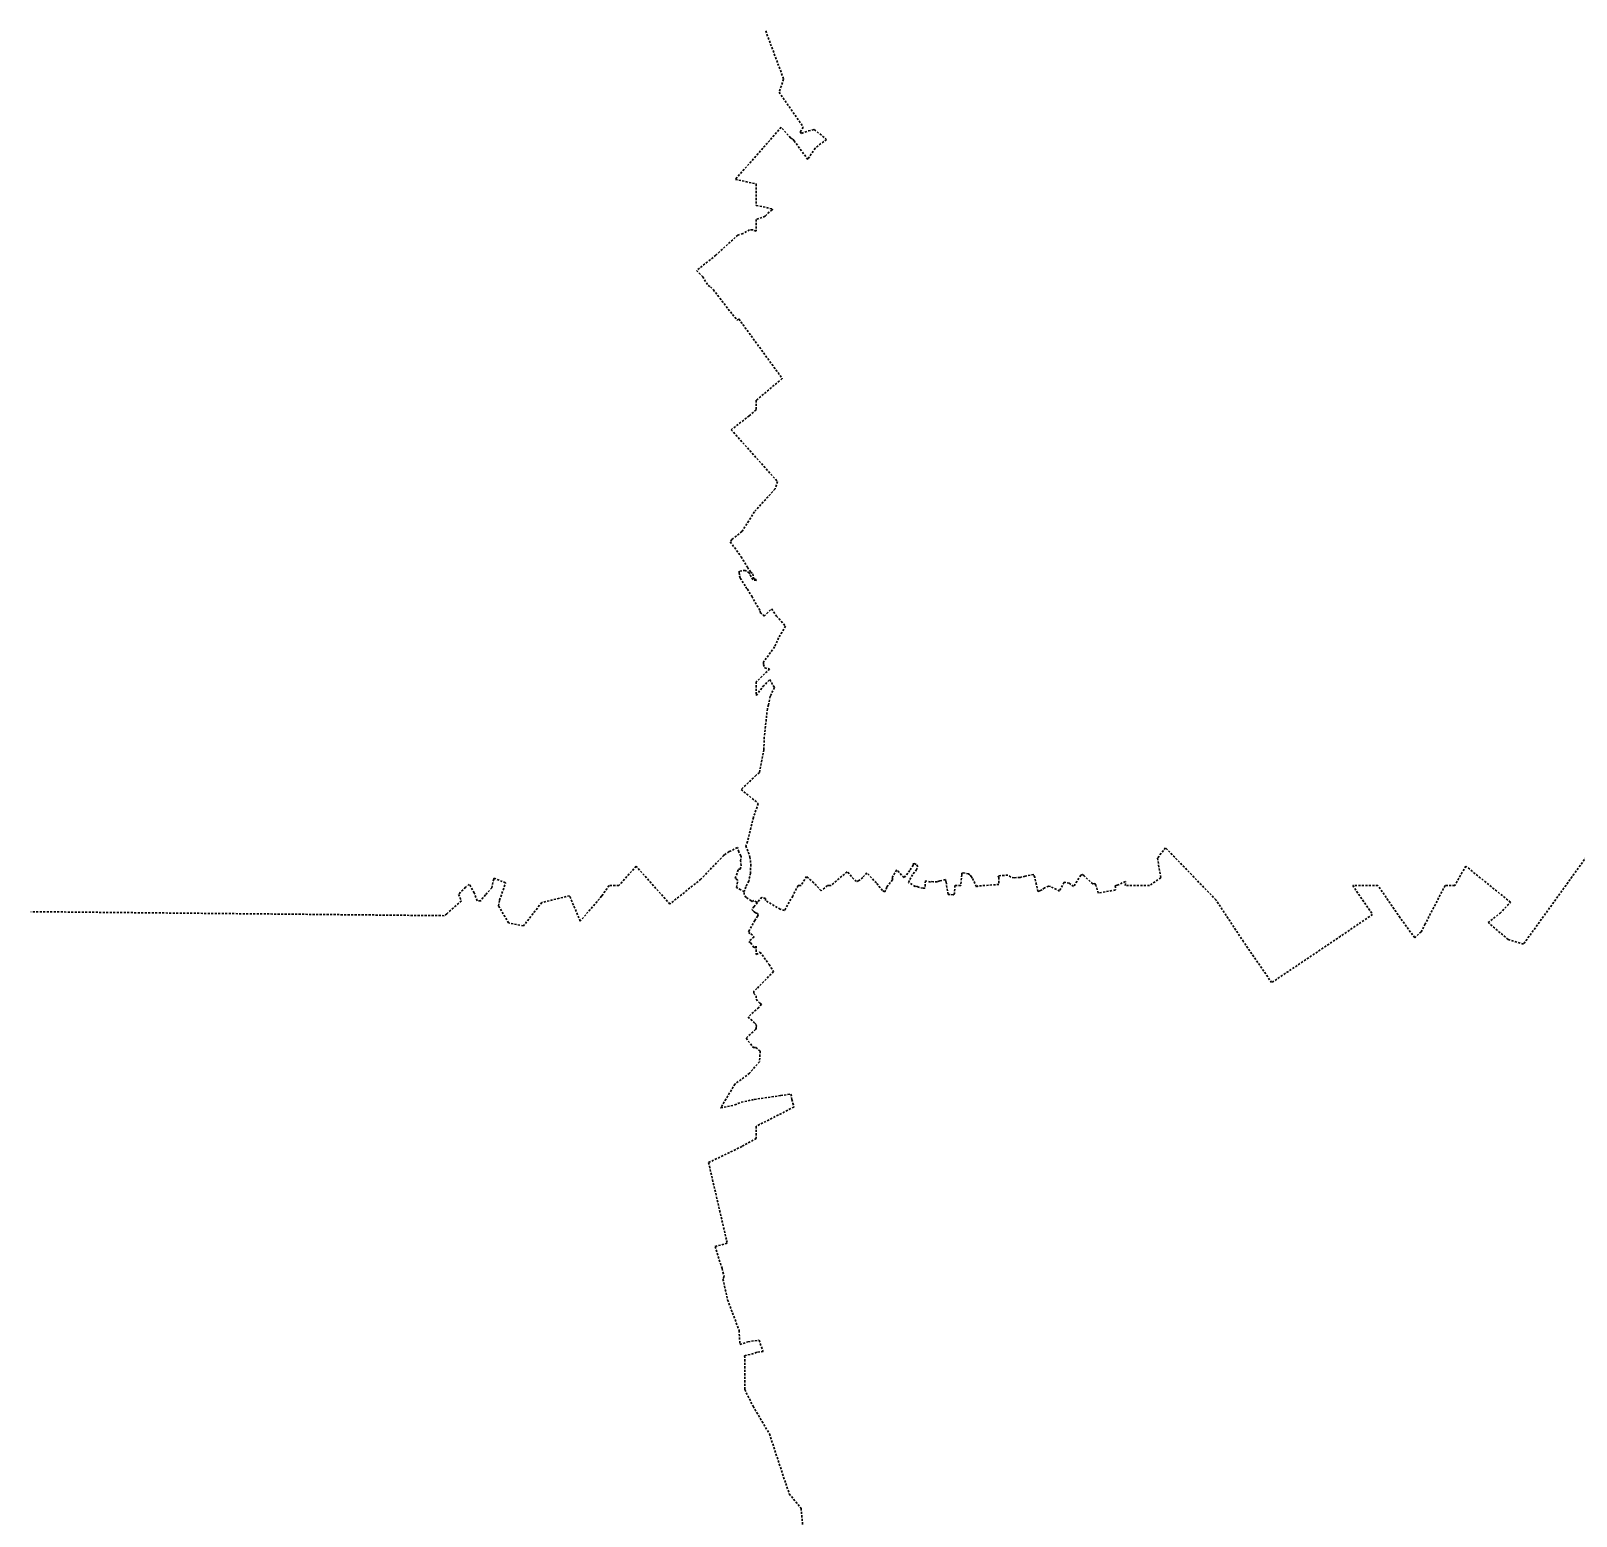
# Model space of a CAD drawing. Header units: metres. Extents: x 542180 to 550635, y 1840441 to 1846931.
# Drawn here: x 547305 to 548786, y 1843395 to 1844819 of the extents above; entities that cross this region are included whole.
import ezdxf

# ---------------------------------------------------------------- set-up
doc = ezdxf.new("R2010")
doc.units = ezdxf.units.M
doc.header["$MEASUREMENT"] = 0
doc.linetypes.add('DGN Style 2', pattern=[3.355162, 2.013097, -1.342065])
doc.layers.add('Level 34', color=7, linetype='Continuous', lineweight=0)

msp = doc.modelspace()

# ---------------------------------------------------------------- linework, layer by layer
at = {"layer": 'Level 34', "color": 2, "linetype": 'DGN Style 2', "lineweight": 30}
for p, q in [((548009.04, 1844819.4), (548026.27, 1844773.18)), ((548026.27, 1844773.18), (548021.87, 1844760.61)), ((548021.87, 1844760.61), (548045.03, 1844727.2)), ((548023.96, 1844726.95), (547979.97, 1844677.09)), ((548032.74, 1844716.81), (548023.96, 1844726.95)), ((548034.75, 1844715.83), (548032.74, 1844716.81)), ((548036.23, 1844713.93), (548034.75, 1844715.83)), ((548045.03, 1844727.2), (548042.22, 1844722.66)), ((548042.22, 1844722.66), (548043.52, 1844721.18)), ((548043.52, 1844721.18), (548050.14, 1844723.57)), ((548050.14, 1844723.57), (548055.64, 1844724.88)), ((548055.64, 1844724.88), (548067.3, 1844715.39)), ((548067.3, 1844715.39), (548056.46, 1844707.05)), ((548049.43, 1844696.25), (548036.23, 1844713.93)), ((548056.46, 1844707.05), (548049.43, 1844696.25)), ((547979.97, 1844677.09), (548000, 1844672.63)), ((548000, 1844672.63), (548000, 1844652.15)), ((548000, 1844652.15), (548015.64, 1844648.67)), ((548008.66, 1844641.64), (548000, 1844638.63)), ((548009.88, 1844643), (548008.66, 1844641.64)), ((548012.45, 1844645.86), (548009.88, 1844643)), ((548015.32, 1844647.7), (548012.45, 1844645.86)), ((548015.64, 1844648.67), (548015.32, 1844647.7)), ((547993.57, 1844628.77), (547987.32, 1844625)), ((547996.59, 1844628.78), (547993.57, 1844628.77)), ((548000, 1844627.33), (547996.59, 1844628.78)), ((548000, 1844638.63), (548000, 1844627.33)), ((547982.37, 1844623.71), (547961.25, 1844604.3)), ((547987.32, 1844625), (547982.37, 1844623.71)), ((547961.25, 1844604.3), (547942.63, 1844589.68)), ((547942.63, 1844589.68), (547948.66, 1844583.66)), ((547948.66, 1844583.66), (547953.86, 1844575.24)), ((547953.86, 1844575.24), (547955.98, 1844574.08)), ((547955.98, 1844574.08), (547958.88, 1844571.3)), ((547958.88, 1844571.3), (547977.11, 1844547.51)), ((547977.11, 1844547.51), (547981.94, 1844541.99)), ((547981.94, 1844541.99), (547983.24, 1844543.21)), ((547983.24, 1844543.21), (548024.95, 1844486.14)), ((548024.95, 1844486.14), (548001.86, 1844466.75)), ((548001.86, 1844466.75), (548000, 1844465.24)), ((548000, 1844465.24), (548000, 1844455.96)), ((547993.28, 1844450.33), (547975.94, 1844437.04)), ((548000, 1844455.96), (547993.28, 1844450.33)), ((547975.94, 1844437.04), (548020.34, 1844387.3)), ((548018, 1844380.26), (547998.2, 1844358.26)), ((548020.34, 1844387.3), (548018, 1844380.26)), ((547992.81, 1844349.56), (547986.21, 1844339.37)), ((547998.2, 1844358.26), (547992.81, 1844349.56)), ((547976.66, 1844331.91), (547975.12, 1844329.41)), ((547986.21, 1844339.37), (547976.66, 1844331.91)), ((547975.12, 1844329.41), (547985.54, 1844315.17)), ((547985.54, 1844315.17), (547991.54, 1844305.11)), ((547989.46, 1844302.15), (547983.53, 1844301.51)), ((547983.53, 1844301.51), (547983.6, 1844300.01)), ((547983.6, 1844300.01), (547984.02, 1844296.9)), ((547993.35, 1844299.69), (547989.46, 1844302.15)), ((547991.54, 1844305.11), (547994.41, 1844300.8)), ((547994.41, 1844300.8), (547996.58, 1844298.87)), ((547984.02, 1844296.9), (547984.68, 1844294.76)), ((547984.68, 1844294.76), (547990.11, 1844286.29)), ((547990.11, 1844286.29), (547990.3, 1844285.32)), ((547990.3, 1844285.32), (547991.53, 1844284.26)), ((547993.92, 1844298.51), (547993.35, 1844299.69)), ((547996.86, 1844293.15), (547993.92, 1844298.51)), ((547996.58, 1844298.87), (547997.54, 1844293.94)), ((548000, 1844292.38), (547996.86, 1844293.15)), ((547997.54, 1844293.94), (548000, 1844293.32)), ((548000, 1844293.32), (548000, 1844292.38)), ((547991.53, 1844284.26), (547995.67, 1844277.3)), ((547995.67, 1844277.3), (548003.64, 1844263.42)), ((548003.64, 1844263.42), (548003.78, 1844261.83)), ((548003.78, 1844261.83), (548006.53, 1844259.49)), ((548006.53, 1844259.49), (548007.44, 1844258.29)), ((548007.44, 1844258.29), (548014.76, 1844265.26)), ((548014.76, 1844265.26), (548019.39, 1844258.39)), ((548019.39, 1844258.39), (548028.12, 1844248.74)), ((548028.12, 1844248.74), (548021.42, 1844237.48)), ((548017.63, 1844228.79), (548006.85, 1844214.28)), ((548021.42, 1844237.48), (548017.63, 1844228.79)), ((548006.85, 1844214.28), (548006.9, 1844211.86)), ((548006.9, 1844211.86), (548008.08, 1844208.62)), ((548012.72, 1844207.75), (548000.97, 1844196.02)), ((548006.42, 1844190.75), (548012.97, 1844197.47)), ((548008.08, 1844208.62), (548012.72, 1844207.75)), ((548012.97, 1844197.47), (548017.42, 1844189.82)), ((548000.97, 1844196.02), (548000, 1844195.41)), ((548000, 1844195.41), (548000, 1844182.31)), ((548000, 1844182.31), (548006.42, 1844190.75)), ((548013.34, 1844181.5), (548011.78, 1844173.38)), ((548017.42, 1844189.82), (548013.34, 1844181.5)), ((548010.64, 1844169.4), (548007.73, 1844142.36)), ((548011.78, 1844173.38), (548010.64, 1844169.4)), ((548007.73, 1844142.36), (548007.29, 1844130.27)), ((548007.29, 1844130.27), (548003.07, 1844108.47)), ((548003.07, 1844108.47), (547999.67, 1844105.63)), ((547999.67, 1844105.63), (547985.55, 1844092.06)), ((547985.55, 1844092.06), (548001.95, 1844078.71)), ((548001.95, 1844078.71), (547997.2, 1844065.29)), ((547997.2, 1844065.29), (547991.55, 1844042.28)), ((548827.38, 1844071.16), (548735.7, 1843943.88)), ((547981.9, 1844036.34), (547974.04, 1844032.54)), ((547983.18, 1844032.26), (547981.9, 1844036.34)), ((547991.55, 1844042.28), (547990.1, 1844038.16)), ((547990.1, 1844038.16), (547993.99, 1844027.37)), ((548392.4, 1844036.24), (548384.72, 1844026.34)), ((548440.81, 1843986.14), (548392.4, 1844036.24)), ((547884.92, 1844018.58), (547868.24, 1844000)), ((547917.12, 1843982.26), (547884.92, 1844018.58)), ((547968.87, 1844028.96), (547946.82, 1844006.04)), ((547974.04, 1844032.54), (547968.87, 1844028.96)), ((547985.1, 1844028.37), (547983.18, 1844032.26)), ((547984.57, 1844015.68), (547985.56, 1844019.24)), ((547985.02, 1844023.55), (547985.68, 1844027.42)), ((547985.56, 1844019.24), (547985.02, 1844023.55)), ((547985.68, 1844027.42), (547985.1, 1844028.37)), ((547993.99, 1844027.37), (547994.75, 1844020.26)), ((547994.75, 1844020.26), (547994.39, 1844012.07)), ((548150.29, 1844019.66), (548147.39, 1844014.36)), ((548150.9, 1844021.46), (548150.29, 1844019.66)), ((548153.18, 1844020.29), (548150.9, 1844021.46)), ((548154.88, 1844018.41), (548153.18, 1844020.29)), ((548153.42, 1844014.72), (548154.88, 1844018.41)), ((548384.72, 1844026.34), (548387.82, 1844007.53)), ((548680.27, 1844018.66), (548669.7, 1844000)), ((548723.21, 1843983.99), (548680.27, 1844018.66)), ((547748.26, 1844006.15), (547746.38, 1843997.94)), ((547748.77, 1844007.04), (547748.26, 1844006.15)), ((547759.64, 1844002.65), (547748.77, 1844007.04)), ((547946.82, 1844006.04), (547917.12, 1843982.26)), ((547979.9, 1844006.72), (547982.94, 1844015.84)), ((547982.15, 1844005.39), (547979.9, 1844006.72)), ((547981.04, 1843998.16), (547982.15, 1844005.39)), ((547982.94, 1844015.84), (547984.57, 1844015.68)), ((547992.85, 1844004.23), (547989.93, 1843998.71)), ((547994.39, 1844012.07), (547992.85, 1844004.23)), ((548048.19, 1844008.7), (548042.85, 1844000)), ((548055.21, 1844002.68), (548048.19, 1844008.7)), ((548087.17, 1844013.26), (548071.74, 1844000)), ((548093.41, 1844006.13), (548087.17, 1844013.26)), ((548096.18, 1844003.86), (548093.41, 1844006.13)), ((548098.5, 1844004.73), (548096.18, 1844003.86)), ((548102.02, 1844007.86), (548098.5, 1844004.73)), ((548105.92, 1844012.24), (548102.02, 1844007.86)), ((548115.19, 1844002.51), (548105.92, 1844012.24)), ((548130.49, 1844005.63), (548125.13, 1843998.41)), ((548131.19, 1844009.38), (548130.14, 1844007.43)), ((548130.14, 1844007.43), (548130.56, 1844006.99)), ((548130.56, 1844006.99), (548130.49, 1844005.63)), ((548134.66, 1844014.98), (548131.19, 1844009.38)), ((548141.69, 1844007.68), (548134.66, 1844014.98)), ((548147.39, 1844014.36), (548141.69, 1844007.68)), ((548146.02, 1844003.07), (548147.22, 1844005.68)), ((548147.22, 1844005.68), (548150.46, 1844011.2)), ((548150.46, 1844011.2), (548153.42, 1844014.72)), ((548162.16, 1844004.59), (548161.75, 1843997.47)), ((548166.92, 1844003.24), (548162.16, 1844004.59)), ((548167.13, 1844003.85), (548166.92, 1844003.24)), ((548170, 1844003.6), (548167.13, 1844003.85)), ((548173.69, 1844003.68), (548170, 1844003.6)), ((548176.1, 1844004.43), (548173.69, 1844003.68)), ((548181.34, 1844005.68), (548176.1, 1844004.43)), ((548181.89, 1844004.02), (548181.34, 1844005.68)), ((548183.9, 1843991.52), (548181.89, 1844004.02)), ((548197.03, 1844010.39), (548196.04, 1843999.98)), ((548197.23, 1844011.8), (548197.03, 1844010.39)), ((548198.76, 1844012.14), (548197.23, 1844011.8)), ((548203.52, 1844011.23), (548198.76, 1844012.14)), ((548204.79, 1844010.32), (548203.52, 1844011.23)), ((548206.49, 1844008.41), (548204.79, 1844010.32)), ((548207.07, 1844007.22), (548206.49, 1844008.41)), ((548211.12, 1843998.9), (548207.07, 1844007.22)), ((548241.26, 1844009.95), (548231.84, 1844009.32)), ((548231.84, 1844009.32), (548232.6, 1844007.8)), ((548232.6, 1844007.8), (548232.67, 1844001.03)), ((548244, 1844008.07), (548241.26, 1844009.95)), ((548247.5, 1844007.53), (548244, 1844008.07)), ((548252.91, 1844007.87), (548247.5, 1844007.53)), ((548257.81, 1844008.94), (548252.91, 1844007.87)), ((548265.98, 1844010.56), (548257.81, 1844008.94)), ((548266.97, 1844007.88), (548265.98, 1844010.56)), ((548270.05, 1843994.28), (548266.97, 1844007.88)), ((548311.14, 1844010), (548304.32, 1843999.02)), ((548312.69, 1844010.63), (548311.14, 1844010)), ((548314.28, 1844009.41), (548312.69, 1844010.63)), ((548322.63, 1844001.54), (548314.28, 1844009.41)), ((548354.05, 1844003.82), (548346.06, 1844000.34)), ((548353.63, 1844000), (548354.18, 1844003.53)), ((548354.18, 1844003.53), (548354.05, 1844003.82)), ((548387.82, 1844007.53), (548377, 1844000)), ((547721.36, 1843998.31), (547714.45, 1843991.5)), ((547714.45, 1843991.5), (547717.37, 1843985.28)), ((547724.86, 1844001.3), (547721.36, 1843998.31)), ((547729.61, 1843992.98), (547724.86, 1844001.3)), ((547732.33, 1843985.42), (547729.61, 1843992.98)), ((547740.37, 1843991.03), (547735.72, 1843985.26)), ((547742.06, 1843992.92), (547740.37, 1843991.03)), ((547746.38, 1843997.94), (547742.06, 1843992.92)), ((547753.95, 1843986.14), (547759.64, 1844002.65)), ((547820.99, 1843990.26), (547794.29, 1843983.68)), ((547831.18, 1843965.84), (547820.99, 1843990.26)), ((547851.74, 1843989.87), (547831.18, 1843965.84)), ((547858.96, 1844000), (547851.74, 1843989.87)), ((547868.24, 1844000), (547858.96, 1844000)), ((547985.14, 1843995.82), (547981.04, 1843998.16)), ((547988.5, 1843994.21), (547985.14, 1843995.82)), ((547988.37, 1843991.46), (547988.5, 1843994.21)), ((547990.35, 1843988.64), (547988.37, 1843991.46)), ((547989.93, 1843998.71), (547988.5, 1843994.21)), ((548005.22, 1843988.79), (548001.08, 1843983.85)), ((548008.92, 1843987.44), (548005.22, 1843988.79)), ((548034.94, 1843989.98), (548026.98, 1843975.92)), ((548040.11, 1844000), (548034.94, 1843989.98)), ((548040.89, 1844000), (548040.11, 1844000)), ((548042.85, 1844000), (548040.89, 1844000)), ((548062.07, 1843994.96), (548055.21, 1844002.68)), ((548068.18, 1844000), (548062.07, 1843994.96)), ((548070.72, 1844000), (548068.18, 1844000)), ((548071.74, 1844000), (548070.72, 1844000)), ((548120.91, 1843995.21), (548115.19, 1844002.51)), ((548123.24, 1843993.94), (548120.91, 1843995.21)), ((548124.05, 1843995.14), (548123.24, 1843993.94)), ((548125.13, 1843998.41), (548124.05, 1843995.14)), ((548152.37, 1843999.09), (548146.02, 1844003.07)), ((548153.33, 1843999.52), (548152.37, 1843999.09)), ((548155.45, 1843998.54), (548153.33, 1843999.52)), ((548159.88, 1843997.5), (548155.45, 1843998.54)), ((548161.75, 1843997.47), (548159.88, 1843997.5)), ((548185.5, 1843991.36), (548183.9, 1843991.52)), ((548188.67, 1843991.23), (548185.5, 1843991.36)), ((548190.05, 1843992.12), (548188.67, 1843991.23)), ((548190.49, 1844000), (548190.05, 1843992.12)), ((548196.04, 1843999.98), (548190.49, 1844000)), ((548212.87, 1843999.61), (548211.12, 1843998.9)), ((548232.67, 1844001.03), (548212.87, 1843999.61)), ((548270.87, 1843994.64), (548270.05, 1843994.28)), ((548272.63, 1843995.2), (548270.87, 1843994.64)), ((548274.03, 1843995.93), (548272.63, 1843995.2)), ((548276.39, 1843997.74), (548274.03, 1843995.93)), ((548280.45, 1843999.37), (548276.39, 1843997.74)), ((548282.24, 1843998.97), (548280.45, 1843999.37)), ((548290.81, 1843994.76), (548282.24, 1843998.97)), ((548295.3, 1844003.1), (548290.81, 1843994.76)), ((548300.04, 1844002.27), (548295.3, 1844003.1)), ((548304.32, 1843999.02), (548300.04, 1844002.27)), ((548324.57, 1844002.08), (548322.63, 1844001.54)), ((548325.67, 1844000.34), (548324.57, 1844002.08)), ((548327.9, 1843992.7), (548325.67, 1844000.34)), ((548344.34, 1843995.75), (548327.9, 1843992.7)), ((548346.06, 1844000.34), (548344.21, 1843999.71)), ((548344.21, 1843999.71), (548344.34, 1843995.75)), ((548377, 1844000), (548353.63, 1844000)), ((548596.11, 1844000), (548571.85, 1844000)), ((548571.85, 1844000), (548590.9, 1843972.27)), ((548617.28, 1843969.18), (548596.11, 1844000)), ((548660.42, 1844000), (548641.4, 1843963.23)), ((548669.7, 1844000), (548660.42, 1844000)), ((547700.82, 1843971.12), (547304.53, 1843974.95)), ((547717.37, 1843985.28), (547703.17, 1843973)), ((547735.72, 1843985.26), (547732.33, 1843985.42)), ((547752.83, 1843980.56), (547753.95, 1843986.14)), ((547762.6, 1843964.21), (547752.83, 1843980.56)), ((547794.29, 1843983.68), (547776.75, 1843961.22)), ((547995.12, 1843985.4), (547990.35, 1843988.64)), ((547995.96, 1843984.67), (547995.12, 1843985.4)), ((547998.05, 1843979.76), (547995.71, 1843976.92)), ((547995.71, 1843976.92), (547996.79, 1843975.97)), ((547997.76, 1843985.73), (547995.96, 1843984.67)), ((547996.79, 1843975.97), (547997.86, 1843974.72)), ((548000.47, 1843983.99), (547997.76, 1843985.73)), ((547997.86, 1843974.72), (547999.23, 1843973.93)), ((548001.08, 1843983.85), (547998.05, 1843979.76)), ((547999.23, 1843973.93), (548001.16, 1843973.34)), ((548001.08, 1843983.85), (548000.47, 1843983.99)), ((548008.87, 1843985.64), (548008.92, 1843987.44)), ((548023, 1843977.29), (548008.87, 1843985.64)), ((548026.98, 1843975.92), (548023, 1843977.29)), ((548467.17, 1843946.14), (548440.81, 1843986.14)), ((548713.11, 1843973.45), (548723.21, 1843983.99)), ((547703.17, 1843973), (547700.82, 1843971.12)), ((547776.75, 1843961.22), (547762.6, 1843964.21)), ((547998.64, 1843966.58), (547993.4, 1843957.34)), ((548001.41, 1843970.83), (547998.64, 1843966.58)), ((548001.16, 1843973.34), (548001.93, 1843971.8)), ((548001.93, 1843971.8), (548001.41, 1843970.83)), ((548590.9, 1843972.27), (548560.3, 1843951.41)), ((548631.29, 1843950.01), (548617.28, 1843969.18)), ((548641.4, 1843963.23), (548637.52, 1843955.6)), ((548701.68, 1843964.44), (548713.11, 1843973.45)), ((548721.01, 1843948.34), (548701.68, 1843964.44)), ((547993.4, 1843957.34), (547992.4, 1843955.07)), ((547992.4, 1843955.07), (547994.7, 1843953.69)), ((547998.08, 1843950.82), (547992.73, 1843946.32)), ((547992.73, 1843946.32), (547994.78, 1843945.01)), ((547994.7, 1843953.69), (547998.08, 1843950.82)), ((547994.78, 1843945.01), (547998.23, 1843939.88)), ((548494.14, 1843906.93), (548467.17, 1843946.14)), ((548560.3, 1843951.41), (548494.14, 1843906.93)), ((548637.52, 1843955.6), (548631.29, 1843950.01)), ((548735.7, 1843943.88), (548721.01, 1843948.34)), ((547998.23, 1843939.88), (548000, 1843941.94)), ((548000, 1843941.94), (548000, 1843933.91)), ((548000, 1843933.91), (548003.64, 1843936.21)), ((548003.64, 1843936.21), (548012.34, 1843924.28)), ((548016.56, 1843917.53), (548000.69, 1843901.33)), ((548012.34, 1843924.28), (548016.56, 1843917.53)), ((548000.69, 1843901.33), (547997.68, 1843898.8)), ((547997.68, 1843898.8), (547997.55, 1843896.64)), ((547997.55, 1843896.64), (548000, 1843894.31)), ((548000, 1843894.31), (548000, 1843891.04)), ((548000, 1843891.04), (548003.28, 1843887.36)), ((548005.18, 1843886.14), (548002.34, 1843883.2)), ((548003.28, 1843887.36), (548005.18, 1843886.14)), ((548002.34, 1843883.2), (547992.18, 1843874.02)), ((547992.18, 1843874.02), (547998.08, 1843868.62)), ((547999.34, 1843862.13), (547990.29, 1843853.61)), ((547998.08, 1843868.62), (548000, 1843866.81)), ((548000, 1843862.86), (547999.34, 1843862.13)), ((548000, 1843866.81), (548000, 1843865.71)), ((548000, 1843865.71), (548000.54, 1843865.25)), ((548000.54, 1843865.25), (548000, 1843864.6)), ((548000, 1843864.6), (548000, 1843862.86)), ((547990.29, 1843853.61), (547997.15, 1843844.75)), ((547997.15, 1843844.75), (547999.45, 1843844.59)), ((547999.45, 1843844.59), (548003.7, 1843841.27)), ((548003.7, 1843841.27), (548003.16, 1843831.12)), ((548003.16, 1843831.12), (547993.55, 1843819.98)), ((547993.55, 1843819.98), (547979.65, 1843809.82)), ((547979.65, 1843809.82), (547965.85, 1843786.75)), ((547998.12, 1843794.96), (548023.44, 1843798.62)), ((548023.44, 1843798.62), (548033.27, 1843800)), ((548033.27, 1843800), (548034.26, 1843794.96)), ((547965.85, 1843786.75), (547979.38, 1843789.62)), ((547979.38, 1843789.62), (547985.6, 1843792.3)), ((547985.6, 1843792.3), (547998.12, 1843794.96)), ((548036.15, 1843787.66), (548003.26, 1843770.83)), ((548034.26, 1843794.96), (548034.95, 1843791.42)), ((548034.95, 1843791.42), (548036.15, 1843787.66)), ((548003.26, 1843770.83), (548000, 1843769.16)), ((548000, 1843769.16), (548000, 1843757.55)), ((548000, 1843757.55), (547986.31, 1843749.87)), ((547986.31, 1843749.87), (547954.27, 1843734.39)), ((547954.27, 1843734.39), (547971.58, 1843659.68)), ((547972.21, 1843657.01), (547960.48, 1843653.92)), ((547960.48, 1843653.92), (547967.22, 1843632.75)), ((547971.58, 1843659.68), (547972.21, 1843657.01)), ((547967.22, 1843632.75), (547969.07, 1843625.02)), ((547969.07, 1843625.02), (547968, 1843622.62)), ((547968, 1843622.62), (547972.57, 1843602.76)), ((547972.57, 1843602.76), (547983.56, 1843573.38)), ((547983.56, 1843573.38), (547984.29, 1843559.84)), ((547984.29, 1843559.84), (547992.06, 1843562.65)), ((547992.06, 1843562.65), (548002.69, 1843564.05)), ((548002.69, 1843564.05), (548006.63, 1843553.12)), ((547997.26, 1843551.31), (547988.88, 1843549.18)), ((547988.88, 1843549.18), (547988.98, 1843516.79)), ((548000.44, 1843552.56), (547997.26, 1843551.31)), ((548006.63, 1843553.12), (548000.44, 1843552.56)), ((547988.98, 1843516.79), (547996.91, 1843500.73)), ((547996.91, 1843500.73), (548012.61, 1843474.35)), ((548012.61, 1843474.35), (548031.54, 1843416.89)), ((548031.54, 1843416.89), (548042.95, 1843402.89)), ((548042.95, 1843402.89), (548045.12, 1843379.23))]:
    msp.add_line(p, q, dxfattribs=at)
for p in [(547968.87, 1844028.96), (547851.74, 1843989.87), (548617.28, 1843969.18)]:
    msp.add_point(p, dxfattribs=at)

doc.saveas('drawing.dxf')
